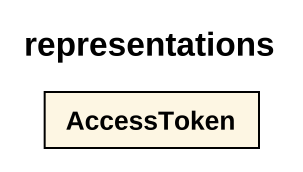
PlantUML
@startuml
title representations
hide circle
hide empty members
class AccessToken
@enduml
